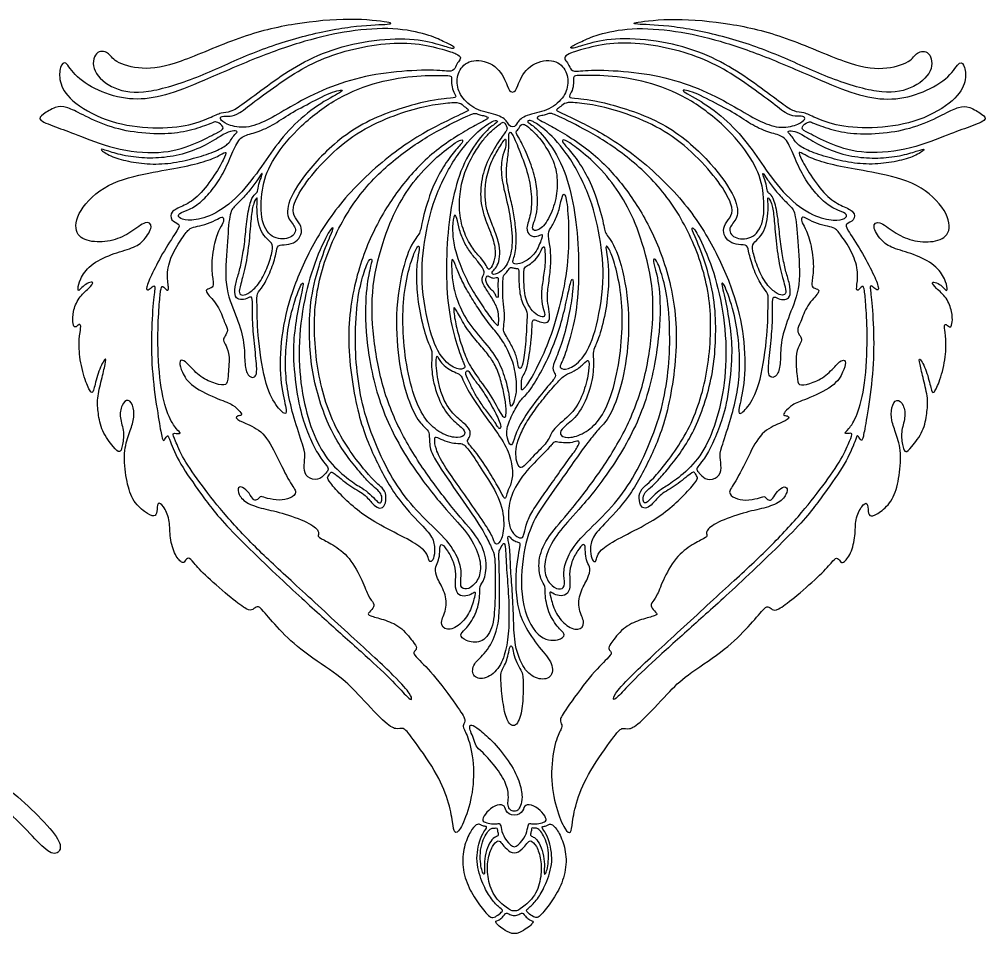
# Model space of a CAD drawing. Header units: millimetres. Extents: x -84 to 83, y -94 to 93.
# Drawn here: x 50.66 to 82.36, y -42.6 to -12.64 of the extents above; entities that cross this region are included whole.
import ezdxf

# ---------------------------------------------------------------- set-up
doc = ezdxf.new("R2010")
doc.units = ezdxf.units.MM
doc.header["$MEASUREMENT"] = 0
doc.layers.add('Default', color=18, linetype='Continuous')

msp = doc.modelspace()

# ---------------------------------------------------------------- linework, layer by layer
at = {"layer": 'Default', "color": 5}
for points in [[(53.859, -14.025), (54.033, -14.129), (54.654, -14.324), (55.798, -14.138), (57.91, -13.172), (59.678, -12.757), (61.554, -12.585), (62.962, -12.751), (62.808, -12.809), (61.625, -12.835), (59.813, -13.195), (58.081, -13.801), (56.505, -14.568), (54.776, -15.107), (53.74, -14.969), (52.993, -14.347), (53.131, -13.635), (53.615, -13.704), (53.686, -13.922), (53.859, -14.025)], [(79.782, -14.025), (79.609, -14.129), (78.987, -14.324), (77.843, -14.138), (75.731, -13.172), (73.963, -12.757), (72.088, -12.585), (70.68, -12.751), (70.833, -12.809), (72.016, -12.835), (73.829, -13.195), (75.56, -13.801), (77.137, -14.568), (78.865, -15.107), (79.902, -14.969), (80.648, -14.347), (80.51, -13.635), (80.026, -13.704), (79.955, -13.922), (79.782, -14.025)], [(52.561, -14.521), (52.759, -14.707), (53.341, -15.062), (54.402, -15.318), (55.418, -15.164), (56.629, -14.691), (58.456, -13.873), (60.048, -13.321), (61.471, -12.998), (62.963, -12.893), (64.088, -13.14), (64.568, -13.371), (64.949, -13.543), (64.902, -13.62), (64.53, -13.493), (63.684, -13.257), (62.289, -13.287), (60.872, -13.609), (59.696, -14.163), (58.772, -14.822), (57.946, -15.436), (57.59, -15.687), (57.271, -15.675), (56.957, -15.847), (56.179, -16.161), (54.887, -16.236), (53.475, -16.004), (52.266, -15.296), (51.943, -14.655), (51.994, -14.179), (52.156, -13.942), (52.364, -14.334), (52.561, -14.521)], [(81.08, -14.521), (80.883, -14.707), (80.301, -15.062), (79.24, -15.318), (78.224, -15.164), (77.012, -14.691), (75.186, -13.873), (73.593, -13.321), (72.17, -12.998), (70.679, -12.893), (69.553, -13.14), (69.074, -13.371), (68.693, -13.543), (68.739, -13.62), (69.111, -13.493), (69.957, -13.257), (71.352, -13.287), (72.77, -13.609), (73.945, -14.163), (74.87, -14.822), (75.696, -15.436), (76.051, -15.687), (76.37, -15.675), (76.685, -15.847), (77.462, -16.161), (78.754, -16.236), (80.166, -16.004), (81.376, -15.296), (81.698, -14.655), (81.647, -14.179), (81.486, -13.942), (81.278, -14.334), (81.08, -14.521)], [(64.509, -13.619), (64.286, -13.558), (63.664, -13.397), (62.517, -13.423), (61.314, -13.664), (60.265, -14.048), (59.312, -14.636), (58.42, -15.288), (57.834, -15.759), (57.57, -15.825), (57.266, -15.8), (57.221, -15.907), (57.404, -16.072), (58.006, -16.241), (58.677, -16.019), (59.38, -15.598), (60.417, -15.012), (61.646, -14.558), (63.024, -14.329), (64.375, -14.289), (64.863, -14.378), (64.947, -14.206), (65.042, -14.016), (65.156, -13.913), (65.008, -13.766), (64.733, -13.68), (64.509, -13.619)], [(69.132, -13.619), (69.356, -13.558), (69.977, -13.397), (71.124, -13.423), (72.327, -13.664), (73.377, -14.048), (74.329, -14.636), (75.221, -15.288), (75.808, -15.759), (76.072, -15.825), (76.376, -15.8), (76.42, -15.907), (76.237, -16.072), (75.636, -16.241), (74.965, -16.019), (74.261, -15.598), (73.224, -15.012), (71.995, -14.558), (70.617, -14.329), (69.266, -14.289), (68.778, -14.378), (68.695, -14.206), (68.599, -14.016), (68.485, -13.913), (68.634, -13.766), (68.908, -13.68), (69.132, -13.619)], [(66.821, -16.163), (66.72, -16.163), (66.705, -16.04), (66.412, -15.758), (65.67, -15.655), (65.139, -15.241), (64.959, -14.736), (65.073, -14.21), (65.577, -13.885), (66.403, -14.175), (66.674, -14.894), (66.738, -15.022), (66.821, -15.022)], [(66.821, -15.022), (66.903, -15.022), (66.967, -14.894), (67.238, -14.175), (68.065, -13.885), (68.568, -14.21), (68.682, -14.736), (68.502, -15.241), (67.971, -15.655), (67.23, -15.758), (66.937, -16.04), (66.922, -16.163), (66.821, -16.163)], [(64.484, -14.479), (64.28, -14.476), (63.594, -14.469), (62.246, -14.707), (60.954, -15.252), (59.709, -16.239), (58.867, -17.345), (58.583, -18.177), (58.551, -19.346), (58.979, -19.867), (59.601, -19.838), (59.793, -19.465), (59.41, -19.191), (59.451, -18.543), (60.224, -17.401), (61.697, -16.031), (63.807, -15.329), (64.787, -15.218), (65.015, -15.212), (64.884, -15.036), (64.817, -14.793), (64.827, -14.564), (64.817, -14.488), (64.688, -14.482), (64.484, -14.479)], [(69.157, -14.479), (69.361, -14.476), (70.048, -14.469), (71.396, -14.707), (72.687, -15.252), (73.932, -16.239), (74.775, -17.345), (75.059, -18.177), (75.09, -19.346), (74.662, -19.867), (74.04, -19.838), (73.849, -19.465), (74.232, -19.191), (74.191, -18.543), (73.417, -17.401), (71.945, -16.031), (69.834, -15.329), (68.854, -15.218), (68.626, -15.212), (68.757, -15.036), (68.824, -14.793), (68.815, -14.564), (68.824, -14.488), (68.953, -14.482), (69.157, -14.479)], [(57.66, -16.975), (57.576, -17.167), (57.388, -17.623), (57.032, -18.175), (56.635, -18.626), (56.223, -18.891), (55.863, -18.989), (55.859, -19.145), (56.133, -19.243), (56.751, -19.188), (57.643, -18.688), (58.472, -17.671), (59.022, -16.811), (59.761, -15.95), (60.669, -15.287), (61.417, -14.926), (60.996, -14.96), (60.148, -15.396), (59.44, -15.774), (58.888, -16.171), (58.292, -16.389), (57.893, -16.469), (57.744, -16.782), (57.66, -16.975)], [(75.981, -16.975), (76.065, -17.167), (76.253, -17.623), (76.609, -18.175), (77.007, -18.626), (77.418, -18.891), (77.778, -18.989), (77.782, -19.145), (77.508, -19.243), (76.89, -19.188), (75.999, -18.688), (75.17, -17.671), (74.619, -16.811), (73.88, -15.95), (72.973, -15.287), (72.224, -14.926), (72.646, -14.96), (73.494, -15.396), (74.201, -15.774), (74.754, -16.171), (75.35, -16.389), (75.748, -16.469), (75.897, -16.782), (75.981, -16.975)], [(52.666, -15.731), (52.871, -15.835), (53.424, -16.118), (54.403, -16.364), (55.476, -16.416), (56.233, -16.31), (56.947, -16.054), (57.057, -15.986), (57.188, -16.017), (57.416, -16.214), (57.166, -16.336), (56.494, -16.695), (55.47, -17.063), (53.933, -16.968), (52.583, -16.431), (51.939, -16.198), (51.225, -15.935), (51.409, -15.764), (51.853, -15.484), (52.195, -15.498), (52.461, -15.628), (52.666, -15.731)], [(64.464, -15.404), (64.24, -15.435), (63.726, -15.527), (62.682, -15.867), (61.566, -16.426), (60.573, -17.329), (59.886, -18.185), (59.565, -18.864), (59.689, -19.14), (59.916, -19.41), (59.916, -19.701), (59.724, -19.95), (59.415, -20.042), (59.102, -20.014), (59.093, -20.279), (58.909, -20.885), (58.639, -21.421), (58.425, -21.614), (58.455, -21.905), (58.447, -22.883), (58.69, -24.587), (59.064, -25.33), (59.42, -25.652), (59.42, -25.407), (59.184, -24.527), (59.214, -23.024), (59.547, -21.595), (60.25, -19.998), (61.315, -18.395), (63.114, -16.782), (64.682, -15.944), (65.431, -15.626), (65.362, -15.588), (65.196, -15.457), (65.068, -15.342), (64.688, -15.373), (64.464, -15.404)], [(69.178, -15.404), (69.401, -15.435), (69.915, -15.527), (70.96, -15.867), (72.076, -16.426), (73.068, -17.329), (73.756, -18.185), (74.077, -18.864), (73.953, -19.14), (73.726, -19.41), (73.726, -19.701), (73.917, -19.95), (74.227, -20.042), (74.539, -20.014), (74.548, -20.279), (74.732, -20.885), (75.002, -21.421), (75.216, -21.614), (75.186, -21.905), (75.195, -22.883), (74.951, -24.587), (74.577, -25.33), (74.221, -25.652), (74.221, -25.407), (74.457, -24.527), (74.427, -23.024), (74.094, -21.595), (73.391, -19.998), (72.326, -18.395), (70.527, -16.782), (68.959, -15.944), (68.21, -15.626), (68.279, -15.588), (68.445, -15.457), (68.573, -15.342), (68.954, -15.373), (69.178, -15.404)], [(80.976, -15.731), (80.771, -15.835), (80.217, -16.118), (79.239, -16.364), (78.166, -16.416), (77.409, -16.31), (76.694, -16.054), (76.585, -15.986), (76.454, -16.017), (76.226, -16.214), (76.475, -16.336), (77.147, -16.695), (78.172, -17.063), (79.709, -16.968), (81.058, -16.431), (81.703, -16.198), (82.417, -15.935), (82.232, -15.764), (81.788, -15.484), (81.447, -15.498), (81.181, -15.628), (80.976, -15.731)], [(65.205, -15.869), (64.975, -15.977), (64.205, -16.355), (62.904, -17.213), (61.635, -18.489), (60.71, -20.238), (60.24, -22.113), (60.411, -24.413), (61.039, -26.237), (62.238, -27.773), (62.628, -28.016), (62.697, -28.324), (62.619, -28.646), (62.426, -28.673), (62.242, -28.535), (61.989, -28.2), (61.46, -27.924), (60.928, -27.464), (60.862, -27.461), (60.79, -27.614), (60.741, -27.649), (60.796, -27.779), (61.245, -28.293), (61.793, -28.781), (62.45, -29.213), (63.441, -29.687), (63.976, -30.044), (64.066, -30.287), (64.091, -30.432), (64.211, -30.401), (64.287, -30.083), (64.244, -29.649), (63.9, -29.261), (62.981, -28.323), (62.298, -27.022), (61.718, -25.653), (61.322, -22.955), (61.72, -20.814), (62.406, -19.209), (63.289, -17.911), (64.334, -16.84), (65.788, -15.998), (66.081, -15.879), (65.951, -15.81), (65.778, -15.779), (65.649, -15.734), (65.584, -15.706), (65.435, -15.761), (65.205, -15.869)], [(68.436, -15.869), (68.666, -15.977), (69.437, -16.355), (70.738, -17.213), (72.007, -18.489), (72.931, -20.238), (73.401, -22.113), (73.23, -24.413), (72.602, -26.237), (71.403, -27.773), (71.014, -28.016), (70.945, -28.324), (71.023, -28.646), (71.216, -28.673), (71.4, -28.535), (71.653, -28.2), (72.181, -27.924), (72.713, -27.464), (72.779, -27.461), (72.852, -27.614), (72.901, -27.649), (72.846, -27.779), (72.396, -28.293), (71.849, -28.781), (71.191, -29.213), (70.201, -29.687), (69.665, -30.044), (69.576, -30.287), (69.55, -30.432), (69.431, -30.401), (69.354, -30.083), (69.397, -29.649), (69.742, -29.261), (70.66, -28.323), (71.344, -27.022), (71.923, -25.653), (72.319, -22.955), (71.922, -20.814), (71.235, -19.209), (70.353, -17.911), (69.308, -16.84), (67.853, -15.998), (67.56, -15.879), (67.69, -15.81), (67.863, -15.779), (67.992, -15.734), (68.057, -15.706), (68.206, -15.761), (68.436, -15.869)], [(64.352, -18.346), (64.164, -18.82), (63.938, -19.757), (63.782, -21.192), (64.099, -22.994), (64.534, -23.835), (65.029, -24.141), (65.301, -24.077), (65.232, -23.937), (65.046, -23.494), (64.742, -22.411), (64.631, -21.146), (64.685, -19.577), (64.878, -18.34), (65.256, -17.173), (65.98, -16.221), (66.351, -16.012), (66.321, -15.95), (66.189, -15.955), (65.829, -16.179), (65.065, -16.914), (64.54, -17.873), (64.352, -18.346)], [(65.813, -16.657), (65.728, -16.77), (65.539, -17.045), (65.234, -17.657), (65.096, -18.264), (65.058, -18.987), (65.233, -19.685), (65.527, -20.177), (65.786, -20.464), (65.991, -20.723), (66.01, -20.854), (66.114, -20.813), (66.255, -20.494), (66.264, -20.071), (66.043, -19.466), (65.766, -18.802), (65.763, -17.936), (66.001, -17.235), (66.443, -16.509), (66.662, -16.256), (66.633, -16.152), (66.564, -16.031), (66.509, -15.992), (66.344, -16.116), (66.047, -16.366), (65.897, -16.543), (65.813, -16.657)], [(67.058, -16.576), (67.12, -16.69), (67.305, -17.06), (67.559, -17.757), (67.642, -18.343), (67.638, -18.869), (67.555, -19.236), (67.436, -19.491), (67.555, -19.602), (67.876, -19.439), (68.203, -18.767), (68.313, -18.09), (68.242, -17.378), (67.81, -16.625), (67.369, -16.181), (67.195, -16.07), (67.117, -16.081), (67.059, -16.136), (67.015, -16.251), (66.939, -16.291), (66.934, -16.376), (66.996, -16.463), (67.058, -16.576)], [(69.289, -18.346), (69.477, -18.82), (69.704, -19.757), (69.86, -21.192), (69.542, -22.994), (69.108, -23.835), (68.612, -24.141), (68.341, -24.077), (68.409, -23.937), (68.595, -23.494), (68.9, -22.411), (69.011, -21.146), (68.956, -19.577), (68.763, -18.34), (68.386, -17.173), (67.662, -16.221), (67.291, -16.012), (67.32, -15.95), (67.453, -15.955), (67.813, -16.179), (68.576, -16.914), (69.102, -17.873), (69.289, -18.346)], [(53.902, -17.055), (54.095, -17.104), (54.578, -17.193), (55.304, -17.193), (56.095, -17.063), (56.87, -16.72), (57.386, -16.376), (57.642, -16.28), (57.844, -16.307), (57.73, -16.403), (57.588, -16.582), (57.531, -16.716), (57.13, -16.964), (56.462, -17.174), (55.724, -17.358), (54.934, -17.403), (54.208, -17.3), (53.624, -17.128), (53.262, -16.877), (53.421, -16.899), (53.709, -17.006), (53.902, -17.055)], [(66.698, -16.565), (66.701, -16.635), (66.707, -16.834), (66.641, -17.338), (66.597, -17.784), (66.717, -18.383), (66.852, -18.909), (66.926, -19.454), (66.952, -19.909), (66.915, -20.24), (66.87, -20.451), (66.802, -20.615), (66.909, -20.681), (67.196, -20.615), (67.581, -20.335), (67.802, -19.765), (67.806, -19.659), (67.628, -19.765), (67.376, -19.751), (67.239, -19.509), (67.43, -19.045), (67.463, -18.378), (67.317, -17.639), (67.015, -16.84), (66.796, -16.349), (66.724, -16.326), (66.69, -16.414), (66.695, -16.495), (66.698, -16.565)], [(79.74, -17.055), (79.547, -17.104), (79.063, -17.193), (78.337, -17.193), (77.546, -17.063), (76.771, -16.72), (76.255, -16.376), (75.999, -16.28), (75.797, -16.307), (75.912, -16.403), (76.053, -16.582), (76.11, -16.716), (76.511, -16.964), (77.18, -17.174), (77.917, -17.358), (78.708, -17.403), (79.433, -17.3), (80.018, -17.128), (80.379, -16.877), (80.22, -16.899), (79.933, -17.006), (79.74, -17.055)], [(64.426, -17.089), (64.21, -17.275), (63.714, -17.754), (63.096, -18.644), (62.622, -19.708), (62.175, -21.378), (62.23, -23.043), (62.551, -24.808), (63.219, -26.346), (64.084, -27.672), (65.051, -28.913), (65.741, -29.656), (66.006, -30.39), (65.909, -31.037), (65.719, -31.211), (65.774, -31.483), (65.64, -32.152), (65.245, -32.686), (65.063, -32.791), (65.257, -33.015), (65.79, -33.117), (66.189, -32.641), (66.253, -31.77), (66.26, -30.563), (66.227, -30.14), (66.12, -29.933), (65.861, -29.372), (65.145, -28.343), (64.184, -26.965), (64.088, -26.565), (64.104, -26.204), (64.011, -26.059), (63.688, -25.793), (63.282, -24.835), (63.004, -23.413), (63.004, -21.664), (63.418, -20.044), (63.812, -19.664), (63.812, -19.391), (64.14, -18.232), (64.508, -17.525), (64.883, -16.991), (65.218, -16.654), (65.175, -16.567), (65.007, -16.637), (64.641, -16.903), (64.426, -17.089)], [(66.375, -16.856), (66.304, -16.973), (66.081, -17.352), (65.921, -18.02), (65.913, -18.475), (65.978, -18.929), (66.162, -19.371), (66.385, -19.961), (66.421, -20.331), (66.355, -20.67), (66.233, -20.841), (66.111, -20.95), (66.213, -21.036), (66.55, -20.86), (66.805, -20.354), (66.823, -19.565), (66.642, -18.577), (66.43, -17.815), (66.456, -17.131), (66.61, -16.856), (66.594, -16.72), (66.615, -16.504), (66.508, -16.649), (66.446, -16.739), (66.375, -16.856)], [(69.216, -17.089), (69.431, -17.275), (69.927, -17.754), (70.545, -18.644), (71.02, -19.708), (71.466, -21.378), (71.411, -23.043), (71.09, -24.808), (70.423, -26.346), (69.558, -27.672), (68.59, -28.913), (67.901, -29.656), (67.635, -30.39), (67.733, -31.037), (67.922, -31.211), (67.868, -31.483), (68.001, -32.152), (68.396, -32.686), (68.578, -32.791), (68.384, -33.015), (67.627, -32.991), (67.038, -31.749), (67.151, -30.03), (67.513, -28.967), (68.261, -27.962), (69.273, -26.498), (69.537, -26.204), (69.63, -26.059), (69.953, -25.793), (70.36, -24.835), (70.637, -23.413), (70.637, -21.664), (70.224, -20.044), (69.83, -19.664), (69.83, -19.391), (69.501, -18.232), (69.133, -17.525), (68.759, -16.991), (68.423, -16.654), (68.467, -16.567), (68.634, -16.637), (69, -16.903), (69.216, -17.089)], [(57.237, -17.085), (57.131, -17.142), (56.84, -17.28), (55.98, -17.497), (54.978, -17.646), (53.497, -17.985), (52.54, -18.926), (52.444, -19.716), (53.013, -19.965), (53.741, -19.915), (54.335, -19.624), (54.822, -19.209), (55.071, -19.392), (54.751, -19.903), (54.398, -20.14), (53.683, -20.319), (52.943, -20.682), (52.631, -21.168), (52.567, -21.492), (52.607, -21.553), (52.741, -21.383), (52.923, -21.261), (53.125, -21.229), (52.963, -21.44), (52.583, -21.749), (52.41, -22.241), (52.403, -22.587), (52.462, -22.743), (52.531, -22.708), (52.652, -22.604), (52.687, -22.715), (52.611, -23.072), (52.62, -23.78), (52.848, -24.589), (53.035, -24.942), (53.105, -24.788), (53.242, -24.145), (53.52, -23.656), (53.483, -23.905), (53.358, -24.431), (53.193, -25.087), (53.242, -25.531), (53.336, -26.132), (53.775, -26.702), (53.956, -26.866), (54.031, -26.673), (54.113, -26.155), (53.933, -25.696), (53.994, -25.262), (54.24, -25.04), (54.423, -25.356), (54.417, -25.788), (54.25, -26.21), (54.065, -26.814), (54.155, -27.722), (54.342, -28.401), (54.781, -28.816), (55.114, -28.966), (55.174, -28.793), (55.18, -28.437), (55.373, -28.55), (55.606, -29.032), (55.573, -29.545), (55.723, -30.17), (56.008, -30.49), (56.075, -30.417), (56.198, -30.234), (56.341, -30.413), (56.756, -30.879), (57.651, -31.646), (58.149, -32.019), (58.316, -31.995), (58.455, -31.846), (58.598, -31.952), (59.146, -32.626), (59.935, -33.37), (61.185, -34.164), (61.677, -34.663), (62.673, -35.741), (63.011, -35.931), (63.24, -35.822), (63.458, -36.079), (64.333, -37.296), (64.736, -38.245), (64.872, -39.008), (64.9, -39.335), (65.09, -39.259), (65.407, -38.506), (65.597, -37.46), (65.45, -36.326), (65.204, -35.854), (65.189, -35.769), (65.299, -35.603), (65.139, -35.342), (64.27, -34.132), (63.646, -33.524), (63.561, -33.403), (63.624, -33.329), (63.697, -33.248), (63.598, -33.072), (63.144, -32.506), (62.574, -32.296), (62.107, -32.178), (62.059, -32.112), (62.28, -31.94), (62.291, -31.767), (62.1, -31.583), (61.918, -31.067), (61.491, -30.246), (60.903, -29.826), (60.491, -29.631), (60.425, -29.569), (60.516, -29.422), (60.176, -29.124), (59.212, -28.786), (58.576, -28.668), (58.005, -28.463), (57.796, -28.117), (57.84, -27.915), (58.097, -28.022), (58.281, -28.316), (58.366, -28.426), (58.502, -28.356), (58.557, -28.246), (58.759, -28.338), (59.182, -28.419), (59.55, -28.338), (59.789, -28.154), (59.543, -27.867), (59.084, -26.947), (58.68, -26.131), (58.018, -25.862), (57.716, -25.715), (57.814, -25.619), (57.968, -25.63), (57.917, -25.52), (57.666, -25.255), (57.273, -25.126), (56.249, -24.667), (55.973, -24.181), (55.881, -23.85), (55.999, -23.777), (56.194, -23.938), (56.588, -24.38), (57.114, -24.601), (57.47, -24.656), (57.489, -24.409), (57.566, -23.637), (57.426, -23.312), (57.327, -23.151), (57.39, -23.029), (57.518, -22.827), (57.39, -22.599), (57.182, -21.995), (56.733, -21.564), (56.814, -21.472), (57.009, -21.436), (57.028, -21.263), (56.93, -20.808), (57.041, -19.918), (57.242, -19.446), (57.37, -19.262), (57.345, -19.078), (57.179, -19.177), (56.831, -19.347), (56.471, -19.433), (56.261, -19.458), (56.059, -19.706), (55.661, -20.302), (55.47, -20.945), (55.57, -21.49), (55.517, -21.558), (55.343, -21.334), (55.287, -21.48), (55.244, -21.992), (55.176, -22.996), (55.256, -24.655), (55.524, -25.663), (55.829, -26.108), (55.975, -26.209), (55.85, -26.219), (55.652, -26.184), (55.757, -26.396), (55.995, -27.003), (56.635, -27.918), (57.409, -28.908), (58.52, -30.08), (59.733, -31.186), (61.587, -32.899), (63.082, -34.273), (63.496, -34.774), (63.538, -34.962), (63.413, -34.9), (62.957, -34.382), (62.059, -33.533), (60.786, -32.402), (59.603, -31.333), (57.28, -29.132), (56.605, -28.166), (55.892, -27.189), (55.56, -26.369), (55.534, -26.26), (55.475, -26.319), (55.388, -26.481), (55.334, -26.375), (55.232, -25.794), (55.018, -24.429), (54.966, -23.079), (55.048, -21.805), (55.131, -21.321), (55.023, -21.393), (54.869, -21.536), (54.791, -21.475), (54.991, -20.991), (55.393, -20.221), (55.905, -19.458), (55.917, -19.348), (55.611, -19.238), (55.599, -18.932), (55.987, -18.777), (56.479, -18.515), (57.023, -17.821), (57.383, -17.189), (57.475, -16.94), (57.343, -17.028), (57.237, -17.085)], [(76.404, -17.085), (76.51, -17.142), (76.801, -17.28), (77.661, -17.497), (78.663, -17.646), (80.145, -17.985), (81.102, -18.926), (81.197, -19.716), (80.628, -19.965), (79.901, -19.915), (79.306, -19.624), (78.82, -19.209), (78.57, -19.392), (78.89, -19.903), (79.244, -20.14), (79.959, -20.319), (80.698, -20.682), (81.01, -21.168), (81.075, -21.492), (81.034, -21.553), (80.901, -21.383), (80.719, -21.261), (80.516, -21.229), (80.678, -21.44), (81.058, -21.749), (81.231, -22.241), (81.238, -22.587), (81.179, -22.743), (81.11, -22.708), (80.989, -22.604), (80.954, -22.715), (81.031, -23.072), (81.021, -23.78), (80.793, -24.589), (80.606, -24.942), (80.536, -24.788), (80.399, -24.145), (80.121, -23.656), (80.159, -23.905), (80.283, -24.431), (80.449, -25.087), (80.399, -25.531), (80.305, -26.132), (79.866, -26.702), (79.686, -26.866), (79.61, -26.673), (79.528, -26.155), (79.709, -25.696), (79.647, -25.262), (79.401, -25.04), (79.218, -25.356), (79.225, -25.788), (79.391, -26.21), (79.576, -26.814), (79.486, -27.722), (79.299, -28.401), (78.86, -28.816), (78.528, -28.966), (78.468, -28.793), (78.461, -28.437), (78.268, -28.55), (78.036, -29.032), (78.068, -29.545), (77.919, -30.17), (77.633, -30.49), (77.567, -30.417), (77.444, -30.234), (77.301, -30.413), (76.885, -30.879), (75.991, -31.646), (75.492, -32.019), (75.326, -31.995), (75.186, -31.846), (75.043, -31.952), (74.496, -32.626), (73.707, -33.37), (72.456, -34.164), (71.964, -34.663), (70.968, -35.741), (70.63, -35.931), (70.402, -35.822), (70.183, -36.079), (69.309, -37.296), (68.905, -38.245), (68.769, -39.008), (68.742, -39.335), (68.551, -39.259), (68.235, -38.506), (68.044, -37.46), (68.191, -36.326), (68.438, -35.854), (68.453, -35.769), (68.342, -35.603), (68.503, -35.342), (69.371, -34.132), (69.996, -33.524), (70.08, -33.403), (70.018, -33.329), (69.944, -33.248), (70.044, -33.072), (70.497, -32.506), (71.067, -32.296), (71.535, -32.178), (71.582, -32.112), (71.361, -31.94), (71.35, -31.767), (71.542, -31.583), (71.723, -31.067), (72.15, -30.246), (72.739, -29.826), (73.151, -29.631), (73.217, -29.569), (73.125, -29.422), (73.466, -29.124), (74.429, -28.786), (75.066, -28.668), (75.636, -28.463), (75.846, -28.117), (75.802, -27.915), (75.544, -28.022), (75.36, -28.316), (75.276, -28.426), (75.14, -28.356), (75.084, -28.246), (74.882, -28.338), (74.459, -28.419), (74.091, -28.338), (73.852, -28.154), (74.099, -27.867), (74.557, -26.947), (74.962, -26.131), (75.624, -25.862), (75.925, -25.715), (75.828, -25.619), (75.673, -25.63), (75.725, -25.52), (75.975, -25.255), (76.369, -25.126), (77.392, -24.667), (77.668, -24.181), (77.76, -23.85), (77.642, -23.777), (77.447, -23.938), (77.054, -24.38), (76.528, -24.601), (76.171, -24.656), (76.153, -24.409), (76.075, -23.637), (76.215, -23.312), (76.314, -23.151), (76.252, -23.029), (76.123, -22.827), (76.252, -22.599), (76.459, -21.995), (76.908, -21.564), (76.827, -21.472), (76.632, -21.436), (76.614, -21.263), (76.711, -20.808), (76.601, -19.918), (76.4, -19.446), (76.271, -19.262), (76.297, -19.078), (76.462, -19.177), (76.81, -19.347), (77.171, -19.433), (77.381, -19.458), (77.583, -19.706), (77.98, -20.302), (78.171, -20.945), (78.071, -21.49), (78.124, -21.558), (78.298, -21.334), (78.354, -21.48), (78.397, -21.992), (78.465, -22.996), (78.386, -24.655), (78.117, -25.663), (77.812, -26.108), (77.667, -26.209), (77.792, -26.219), (77.989, -26.184), (77.884, -26.396), (77.647, -27.003), (77.006, -27.918), (76.233, -28.908), (75.121, -30.08), (73.908, -31.186), (72.055, -32.899), (70.56, -34.273), (70.145, -34.774), (70.103, -34.962), (70.229, -34.9), (70.684, -34.382), (71.583, -33.533), (72.855, -32.402), (74.039, -31.333), (76.362, -29.132), (77.037, -28.166), (77.749, -27.189), (78.082, -26.369), (78.108, -26.26), (78.166, -26.319), (78.253, -26.481), (78.307, -26.375), (78.409, -25.794), (78.624, -24.429), (78.675, -23.079), (78.593, -21.805), (78.511, -21.321), (78.618, -21.393), (78.772, -21.536), (78.851, -21.475), (78.651, -20.991), (78.249, -20.221), (77.736, -19.458), (77.724, -19.348), (78.03, -19.238), (78.042, -18.932), (77.655, -18.777), (77.162, -18.515), (76.619, -17.821), (76.259, -17.189), (76.167, -16.94), (76.299, -17.028), (76.404, -17.085)], [(58.053, -19.842), (58.029, -20.057), (57.96, -20.481), (57.869, -20.915), (57.734, -21.313), (57.7, -21.699), (57.84, -21.839), (58.07, -21.822), (58.258, -21.703), (58.314, -21.805), (58.29, -22.469), (58.355, -23.247), (58.455, -24.09), (58.426, -24.322), (58.304, -24.407), (58.101, -24.281), (58.033, -23.83), (58.042, -23.172), (57.762, -22.332), (57.356, -21.41), (57.475, -20.008), (57.538, -18.973), (57.703, -18.771), (58.007, -18.485), (58.332, -18.096), (58.556, -17.764), (58.622, -17.65), (58.618, -17.758), (58.494, -18.044), (58.473, -18.31), (58.397, -18.339), (58.239, -18.529), (58.109, -19.188), (58.078, -19.626), (58.053, -19.842)], [(75.588, -19.842), (75.613, -20.057), (75.681, -20.481), (75.773, -20.915), (75.908, -21.313), (75.942, -21.699), (75.801, -21.839), (75.571, -21.822), (75.383, -21.703), (75.327, -21.805), (75.351, -22.469), (75.287, -23.247), (75.187, -24.09), (75.216, -24.322), (75.338, -24.407), (75.54, -24.281), (75.608, -23.83), (75.599, -23.172), (75.88, -22.332), (76.285, -21.41), (76.167, -20.008), (76.103, -18.973), (75.938, -18.771), (75.635, -18.485), (75.31, -18.096), (75.086, -17.764), (75.019, -17.65), (75.023, -17.758), (75.148, -18.044), (75.168, -18.31), (75.245, -18.339), (75.403, -18.529), (75.533, -19.188), (75.563, -19.626), (75.588, -19.842)], [(67.459, -22.712), (67.453, -22.823), (67.438, -23.15), (67.366, -23.655), (67.31, -24.02), (67.194, -24.295), (67.102, -24.411), (67.122, -24.666), (67.093, -24.802), (67.194, -24.773), (67.481, -24.328), (67.897, -23.495), (68.271, -22.465), (68.611, -20.997), (68.678, -19.817), (68.628, -18.687), (68.507, -18.225), (68.407, -18.601), (68.311, -19.031), (68.11, -19.432), (67.949, -19.645), (68.058, -20.014), (68.086, -20.581), (68.03, -21.143), (67.942, -21.699), (67.993, -22.032), (68.055, -22.431), (67.982, -22.593), (67.766, -22.58), (67.569, -22.485), (67.469, -22.485), (67.464, -22.602), (67.459, -22.712)], [(58.449, -18.694), (58.445, -18.81), (58.448, -19.098), (58.533, -19.497), (58.715, -19.803), (58.956, -19.965), (58.973, -20.185), (58.812, -20.735), (58.545, -21.293), (58.197, -21.622), (57.96, -21.7), (57.841, -21.625), (57.892, -21.378), (58.095, -20.677), (58.207, -19.767), (58.254, -19.045), (58.329, -18.653), (58.474, -18.402), (58.454, -18.578), (58.449, -18.694)], [(75.192, -18.694), (75.196, -18.81), (75.193, -19.098), (75.108, -19.497), (74.926, -19.803), (74.686, -19.965), (74.669, -20.185), (74.829, -20.735), (75.096, -21.293), (75.445, -21.622), (75.682, -21.7), (75.8, -21.625), (75.749, -21.378), (75.546, -20.677), (75.435, -19.767), (75.387, -19.045), (75.312, -18.653), (75.167, -18.402), (75.188, -18.578), (75.192, -18.694)], [(65.086, -19.541), (65.127, -19.681), (65.232, -19.971), (65.466, -20.321), (65.725, -20.622), (65.869, -20.809), (65.904, -20.963), (65.865, -21.025), (65.798, -21.14), (65.869, -21.357), (66.083, -21.666), (66.334, -22.091), (66.373, -22.362), (66.364, -22.678), (66.325, -22.688), (66.043, -22.357), (65.712, -21.841), (65.355, -21.277), (65.03, -20.535), (64.875, -19.957), (64.84, -19.431), (64.915, -18.968), (64.99, -19.129), (65.046, -19.4), (65.086, -19.541)], [(60.236, -21.764), (60.175, -22.153), (60.15, -22.863), (60.199, -23.837), (60.382, -24.788), (60.695, -25.734), (61.067, -26.478), (61.491, -27.087), (61.922, -27.6), (62.182, -27.888), (62.424, -28.077), (62.537, -28.219), (62.55, -28.411), (62.484, -28.519), (62.384, -28.444), (62.142, -28.178), (61.907, -28.011), (61.493, -27.761), (60.807, -27.183), (60.288, -26.294), (59.945, -25.115), (59.769, -23.635), (59.941, -21.949), (60.311, -20.613), (60.85, -19.456), (60.975, -19.447), (60.886, -19.655), (60.515, -20.531), (60.297, -21.376), (60.236, -21.764)], [(73.405, -21.764), (73.466, -22.153), (73.491, -22.863), (73.442, -23.837), (73.26, -24.788), (72.947, -25.734), (72.575, -26.478), (72.15, -27.087), (71.72, -27.6), (71.46, -27.888), (71.218, -28.077), (71.104, -28.219), (71.091, -28.411), (71.158, -28.519), (71.258, -28.444), (71.499, -28.178), (71.734, -28.011), (72.148, -27.761), (72.834, -27.183), (73.354, -26.294), (73.697, -25.115), (73.872, -23.635), (73.7, -21.949), (73.331, -20.613), (72.791, -19.456), (72.667, -19.447), (72.755, -19.655), (73.126, -20.531), (73.345, -21.376), (73.405, -21.764)], [(63.456, -20.732), (63.39, -20.973), (63.243, -21.634), (63.206, -22.731), (63.321, -23.971), (63.628, -25.17), (64.015, -25.861), (64.54, -26.266), (65.057, -26.386), (65.309, -26.243), (65.196, -26.024), (64.711, -25.684), (64.333, -24.983), (64.141, -24.144), (64.191, -23.601), (64.161, -23.43), (63.99, -23.108), (63.738, -22.12), (63.659, -21.25), (63.684, -20.564), (63.782, -20.122), (63.738, -20.038), (63.641, -20.191), (63.522, -20.492), (63.456, -20.732)], [(67.189, -20.97), (67.187, -21.067), (67.191, -21.348), (67.226, -21.712), (67.313, -21.978), (67.519, -22.271), (67.757, -22.407), (67.909, -22.378), (67.835, -22.18), (67.746, -21.782), (67.788, -21.303), (67.893, -20.756), (67.893, -20.217), (67.836, -20.008), (67.736, -20.29), (67.565, -20.527), (67.347, -20.698), (67.201, -20.766), (67.19, -20.873), (67.189, -20.97)], [(70.185, -20.732), (70.252, -20.973), (70.399, -21.634), (70.436, -22.731), (70.32, -23.971), (70.013, -25.17), (69.626, -25.861), (69.102, -26.266), (68.585, -26.386), (68.333, -26.243), (68.446, -26.024), (68.931, -25.684), (69.309, -24.983), (69.5, -24.144), (69.451, -23.601), (69.48, -23.43), (69.652, -23.108), (69.903, -22.12), (69.983, -21.25), (69.957, -20.564), (69.86, -20.122), (69.903, -20.038), (70.001, -20.191), (70.119, -20.492), (70.185, -20.732)], [(61.672, -23.252), (61.679, -23.687), (61.745, -24.507), (61.984, -25.667), (62.507, -27.009), (63.112, -28.088), (63.844, -28.937), (64.755, -29.753), (65.117, -30.451), (65.157, -30.864), (65.082, -31.253), (65.302, -31.352), (65.605, -31.167), (65.812, -30.751), (65.726, -30.1), (65.278, -29.366), (64.619, -28.705), (63.454, -27.244), (62.452, -25.397), (61.997, -23.253), (61.989, -21.624), (62.152, -20.755), (62.244, -20.484), (62.115, -20.469), (61.906, -21.041), (61.708, -21.898), (61.666, -22.817), (61.672, -23.252)], [(65.082, -21.025), (65.146, -21.173), (65.307, -21.487), (65.597, -21.958), (65.93, -22.463), (66.301, -22.905), (66.558, -23.26), (66.856, -23.859), (66.966, -24.549), (66.948, -24.962), (66.826, -25.312), (66.728, -25.337), (66.716, -24.965), (66.569, -24.334), (66.285, -23.651), (65.689, -22.993), (65.145, -22.268), (64.881, -21.476), (64.83, -20.995), (64.808, -20.411), (64.923, -20.598), (65.018, -20.877), (65.082, -21.025)], [(71.969, -23.252), (71.963, -23.687), (71.897, -24.507), (71.657, -25.667), (71.134, -27.009), (70.529, -28.088), (69.797, -28.937), (68.887, -29.753), (68.524, -30.451), (68.484, -30.864), (68.559, -31.253), (68.339, -31.352), (68.036, -31.167), (67.83, -30.751), (67.916, -30.1), (68.364, -29.366), (69.023, -28.705), (70.187, -27.244), (71.189, -25.397), (71.635, -23.243), (71.686, -21.624), (71.489, -20.755), (71.398, -20.484), (71.527, -20.469), (71.736, -21.041), (71.934, -21.898), (71.975, -22.817), (71.969, -23.252)], [(66.503, -21.302), (66.5, -21.425), (66.493, -21.772), (66.562, -22.179), (66.562, -22.582), (66.493, -22.838), (66.603, -22.999), (66.83, -23.393), (66.98, -23.76), (67.013, -24.083), (67.08, -24.083), (67.146, -24.01), (67.253, -23.319), (67.297, -22.388), (67.303, -22.188), (67.106, -21.911), (67.013, -21.338), (67.047, -20.804), (66.966, -20.804), (66.839, -20.793), (66.747, -20.745), (66.697, -20.841), (66.594, -20.968), (66.511, -21.034), (66.506, -21.179), (66.503, -21.302)], [(59.412, -23.276), (59.386, -23.568), (59.362, -24.14), (59.464, -24.958), (59.68, -25.792), (60.011, -26.768), (60.032, -26.965), (59.961, -27.343), (60.065, -27.67), (60.464, -27.763), (60.682, -27.534), (60.792, -27.403), (60.785, -27.335), (60.583, -27.102), (60.291, -26.626), (60.04, -26.02), (59.776, -25.179), (59.609, -23.708), (59.666, -22.883), (59.816, -21.937), (60.019, -21.184), (59.859, -21.323), (59.514, -22.386), (59.437, -22.983), (59.412, -23.276)], [(66.001, -21.333), (66.027, -21.378), (66.08, -21.456), (66.185, -21.553), (66.264, -21.639), (66.293, -21.768), (66.358, -21.758), (66.348, -21.547), (66.333, -21.262), (66.368, -21.09), (66.293, -21.097), (66.19, -21.13), (66.089, -21.09), (66.017, -21.029), (65.96, -21.082), (65.926, -21.186), (65.975, -21.288), (66.001, -21.333)], [(68.581, -21.9), (68.528, -22.143), (68.407, -22.653), (68.113, -23.466), (67.748, -24.229), (67.316, -24.928), (67.1, -25.069), (66.837, -25.52), (66.594, -26.069), (66.666, -26.48), (66.799, -26.669), (66.882, -26.321), (67.12, -25.773), (67.818, -24.832), (68.263, -24.358), (68.205, -24.242), (68.11, -24.089), (68.206, -23.833), (68.492, -23.141), (68.712, -22.142), (68.795, -21.552), (68.816, -21.092), (68.724, -21.196), (68.634, -21.657), (68.581, -21.9)], [(74.23, -23.276), (74.255, -23.568), (74.279, -24.14), (74.178, -24.958), (73.962, -25.792), (73.63, -26.768), (73.609, -26.965), (73.681, -27.343), (73.576, -27.67), (73.177, -27.763), (72.959, -27.534), (72.849, -27.403), (72.857, -27.335), (73.058, -27.102), (73.351, -26.626), (73.601, -26.02), (73.866, -25.179), (74.032, -23.708), (73.976, -22.883), (73.825, -21.937), (73.622, -21.184), (73.782, -21.323), (74.128, -22.386), (74.205, -22.983), (74.23, -23.276)], [(65.262, -22.673), (65.374, -22.847), (65.633, -23.178), (65.979, -23.567), (66.235, -23.912), (66.419, -24.38), (66.546, -24.913), (66.618, -25.34), (66.613, -25.634), (66.562, -25.705), (66.439, -25.603), (66.145, -24.99), (65.516, -24.174), (65.274, -23.698), (65.078, -23.102), (64.936, -22.552), (64.866, -22.007), (64.964, -22.133), (65.151, -22.499), (65.262, -22.673)], [(64.361, -24.361), (64.383, -24.497), (64.447, -24.78), (64.613, -25.226), (64.943, -25.666), (65.38, -25.982), (65.465, -26.209), (65.38, -26.388), (65.301, -26.483), (65.626, -26.801), (66.09, -27.519), (66.424, -28.088), (66.55, -28.356), (66.606, -28.327), (66.628, -28.154), (66.801, -27.83), (66.842, -27.39), (66.694, -26.734), (66.244, -26.074), (65.494, -25.058), (65.195, -24.469), (65.136, -24.282), (64.919, -24.2), (64.678, -24.082), (64.478, -23.879), (64.387, -23.75), (64.355, -23.645), (64.32, -23.715), (64.315, -23.963), (64.339, -24.225), (64.361, -24.361)], [(65.43, -24.584), (65.485, -24.699), (65.579, -24.91), (65.815, -25.27), (66.082, -25.613), (66.316, -25.954), (66.383, -26.069), (66.437, -26.027), (66.441, -25.883), (66.117, -25.254), (65.79, -24.721), (65.512, -24.389), (65.369, -24.127), (65.32, -24.17), (65.252, -24.219), (65.376, -24.468), (65.43, -24.584)], [(64.324, -26.73), (64.373, -26.873), (64.562, -27.256), (64.995, -27.853), (65.512, -28.588), (66.03, -29.34), (66.215, -29.694), (66.245, -29.87), (66.421, -29.811), (66.575, -29.309), (66.47, -28.402), (65.866, -27.486), (65.475, -26.849), (65.216, -26.549), (65.115, -26.542), (64.828, -26.524), (64.528, -26.434), (64.278, -26.285), (64.266, -26.402), (64.274, -26.588), (64.324, -26.73)], [(68.678, -27.035), (68.557, -27.201), (68.256, -27.626), (67.887, -28.151), (67.487, -28.711), (67.279, -29.115), (67.196, -29.53), (67.134, -29.659), (66.971, -29.616), (66.737, -29.385), (66.66, -28.926), (66.74, -28.246), (67.171, -27.519), (67.891, -26.82), (68.142, -26.533), (68.193, -26.468), (68.405, -26.518), (68.716, -26.529), (68.961, -26.445), (69.016, -26.481), (68.981, -26.629), (68.799, -26.869), (68.678, -27.035)], [(66.387, -30.753), (66.393, -30.955), (66.403, -31.368), (66.39, -32.004), (66.341, -32.682), (65.952, -33.43), (65.511, -33.744), (65.482, -34.177), (65.877, -34.307), (66.382, -33.955), (66.615, -33.329), (66.713, -32.637), (66.699, -31.52), (66.62, -30.673), (66.584, -29.766), (66.512, -29.811), (66.38, -30.039), (66.369, -30.153), (66.381, -30.551), (66.387, -30.753)], [(66.729, -30.037), (66.741, -30.196), (66.755, -30.7), (66.821, -31.457), (66.861, -32.338), (66.873, -33.153), (67.176, -33.963), (67.628, -34.294), (68.115, -34.252), (68.178, -33.747), (67.708, -33.267), (67.162, -32.461), (66.964, -31.844), (66.901, -30.984), (66.978, -30.297), (67.065, -29.891), (67.065, -29.776), (66.939, -29.759), (66.776, -29.67), (66.696, -29.549), (66.659, -29.62), (66.688, -29.746), (66.718, -29.878), (66.729, -30.037)], [(64.366, -30.965), (64.428, -31.098), (64.628, -31.41), (64.683, -31.996), (64.408, -32.424), (64.646, -32.71), (65.111, -32.501), (65.441, -32.062), (65.59, -31.527), (65.611, -31.366), (65.474, -31.479), (65.233, -31.552), (64.989, -31.479), (64.918, -31.16), (64.97, -30.845), (64.896, -30.407), (64.682, -30.034), (64.499, -29.808), (64.436, -29.883), (64.441, -30.16), (64.385, -30.429), (64.26, -30.613), (64.305, -30.832), (64.366, -30.965)], [(69.275, -30.965), (69.214, -31.098), (69.013, -31.41), (68.958, -31.996), (69.233, -32.424), (68.995, -32.71), (68.53, -32.501), (68.201, -32.062), (68.052, -31.527), (68.03, -31.366), (68.167, -31.479), (68.408, -31.552), (68.652, -31.479), (68.723, -31.16), (68.671, -30.845), (68.745, -30.407), (68.959, -30.034), (69.143, -29.808), (69.206, -29.883), (69.201, -30.16), (69.256, -30.429), (69.382, -30.613), (69.336, -30.832), (69.275, -30.965)], [(66.68, -33.442), (66.66, -33.532), (66.616, -33.692), (66.507, -33.915), (66.441, -34.019), (66.426, -34.333), (66.514, -35.127), (66.635, -35.689), (66.932, -35.89), (67.148, -35.314), (67.171, -34.651), (67.166, -34.107), (67.108, -33.989), (66.95, -33.722), (66.836, -33.397), (66.812, -33.166), (66.735, -33.155), (66.699, -33.353), (66.68, -33.442)], [(65.853, -36.678), (65.976, -36.8), (66.343, -37.199), (66.665, -37.771), (66.695, -38.173), (66.654, -38.349), (66.707, -38.524), (66.84, -38.604), (67.002, -38.576), (67.087, -38.418), (67.159, -38.169), (67.065, -37.618), (66.719, -36.937), (66.118, -36.235), (65.697, -35.883), (65.451, -35.724), (65.406, -35.814), (65.433, -35.956), (65.553, -36.205), (65.607, -36.466), (65.731, -36.556), (65.853, -36.678)], [(48.624, -38.037), (48.899, -38.047), (49.601, -38.137), (50.48, -38.736), (51.198, -39.534), (51.741, -40.069), (52.076, -39.878), (51.924, -39.399), (51.062, -38.52), (50.168, -37.698), (49.091, -37.259), (48.747, -36.604), (48.508, -36.006), (48.188, -36.301), (48.204, -37.06), (47.572, -37.691), (47.482, -38.029), (47.949, -38.081), (48.348, -38.028), (48.624, -38.037)], [(66.88, -38.718), (66.737, -38.718), (66.575, -38.575), (66.557, -38.354), (66.238, -38.39), (65.962, -38.618), (65.797, -38.879), (65.906, -38.955), (66.142, -39.014), (66.335, -38.997), (66.431, -38.981), (66.454, -39.256), (66.594, -39.536), (66.816, -39.755), (66.88, -39.755)], [(66.88, -39.755), (66.944, -39.755), (67.167, -39.536), (67.307, -39.256), (67.33, -38.981), (67.426, -38.997), (67.619, -39.014), (67.855, -38.955), (67.964, -38.879), (67.799, -38.618), (67.523, -38.39), (67.203, -38.354), (67.185, -38.575), (67.024, -38.718), (66.88, -38.718)], [(65.776, -39.036), (65.805, -39.053), (65.858, -39.083), (66.004, -39.088), (65.933, -39.197), (65.763, -39.428), (65.581, -40.236), (65.858, -41.019), (66.079, -41.422), (66.388, -41.755), (66.514, -41.829), (66.476, -41.884), (66.299, -42.039), (66.127, -42.09), (66.024, -42.018), (65.644, -41.545), (65.296, -40.957), (65.143, -40.235), (65.264, -39.585), (65.5, -39.146), (65.684, -38.983), (65.747, -39.02), (65.776, -39.036)], [(65.984, -39.293), (65.948, -39.349), (65.856, -39.515), (65.756, -39.854), (65.762, -40.262), (65.808, -40.511), (65.87, -40.677), (65.912, -40.636), (65.887, -40.334), (65.932, -39.967), (66.061, -39.607), (66.234, -39.43), (66.352, -39.403), (66.357, -39.353), (66.32, -39.209), (66.312, -39.126), (66.262, -39.142), (66.149, -39.142), (66.074, -39.179), (66.02, -39.237), (65.984, -39.293)], [(67.984, -39.036), (67.955, -39.053), (67.903, -39.083), (67.757, -39.088), (67.827, -39.197), (67.997, -39.428), (68.18, -40.236), (67.902, -41.019), (67.682, -41.422), (67.372, -41.755), (67.247, -41.829), (67.285, -41.884), (67.462, -42.039), (67.634, -42.09), (67.737, -42.018), (68.116, -41.545), (68.465, -40.957), (68.618, -40.235), (68.497, -39.585), (68.26, -39.146), (68.077, -38.983), (68.013, -39.02), (67.984, -39.036)], [(67.777, -39.293), (67.813, -39.349), (67.905, -39.515), (68.005, -39.854), (67.999, -40.262), (67.953, -40.511), (67.891, -40.677), (67.849, -40.636), (67.874, -40.334), (67.828, -39.967), (67.699, -39.607), (67.526, -39.43), (67.409, -39.403), (67.404, -39.353), (67.441, -39.209), (67.449, -39.126), (67.499, -39.142), (67.612, -39.142), (67.686, -39.179), (67.74, -39.237), (67.777, -39.293)], [(66.88, -41.858), (66.776, -41.858), (66.674, -41.786), (66.173, -41.39), (65.983, -40.708), (65.997, -40.171), (66.15, -39.703), (66.365, -39.511), (66.461, -39.639), (66.61, -39.822), (66.789, -39.957), (66.88, -39.957)], [(66.88, -39.957), (66.972, -39.957), (67.15, -39.822), (67.299, -39.639), (67.396, -39.511), (67.611, -39.703), (67.763, -40.171), (67.777, -40.708), (67.587, -41.39), (67.087, -41.786), (66.985, -41.858), (66.88, -41.858)], [(66.88, -42.601), (66.761, -42.601), (66.568, -42.493), (66.36, -42.343), (66.269, -42.237), (66.26, -42.188), (66.354, -42.171), (66.466, -42.091), (66.569, -41.972), (66.606, -41.905), (66.727, -41.974), (66.82, -42.01), (66.88, -42.01)], [(66.88, -42.01), (66.94, -42.01), (67.034, -41.974), (67.154, -41.905), (67.192, -41.972), (67.295, -42.091), (67.407, -42.171), (67.5, -42.188), (67.492, -42.237), (67.401, -42.343), (67.193, -42.493), (67, -42.601), (66.88, -42.601)]]:
    msp.add_open_spline(points, degree=3, dxfattribs=at)
msp.add_open_spline([(67.842, -25.061), (67.706, -25.229), (67.479, -25.536), (67.194, -25.975), (66.984, -26.451), (66.915, -26.815), (66.946, -27.136), (67.055, -27.384), (67.231, -27.264), (67.509, -26.932), (67.965, -26.497), (68.098, -26.17), (68.353, -25.876), (68.835, -25.536), (69.187, -24.812), (69.338, -24.129), (69.327, -23.716), (69.163, -23.931), (68.83, -24.193), (68.549, -24.266), (68.292, -24.532), (67.977, -24.894), (67.842, -25.061)], degree=3, knots=[0, 0, 0, 0, 0.688829, 1.377657, 2.066486, 2.755314, 3.444143, 4.132971, 4.8218, 5.510628, 5.825465, 5.962658, 6.199457, 6.888286, 7.577114, 8.265943, 8.954771, 9.6436, 10.332428, 11.021257, 11.710086, 12.398914, 12.398914, 12.398914, 12.398914], dxfattribs=at)

doc.saveas('drawing.dxf')
